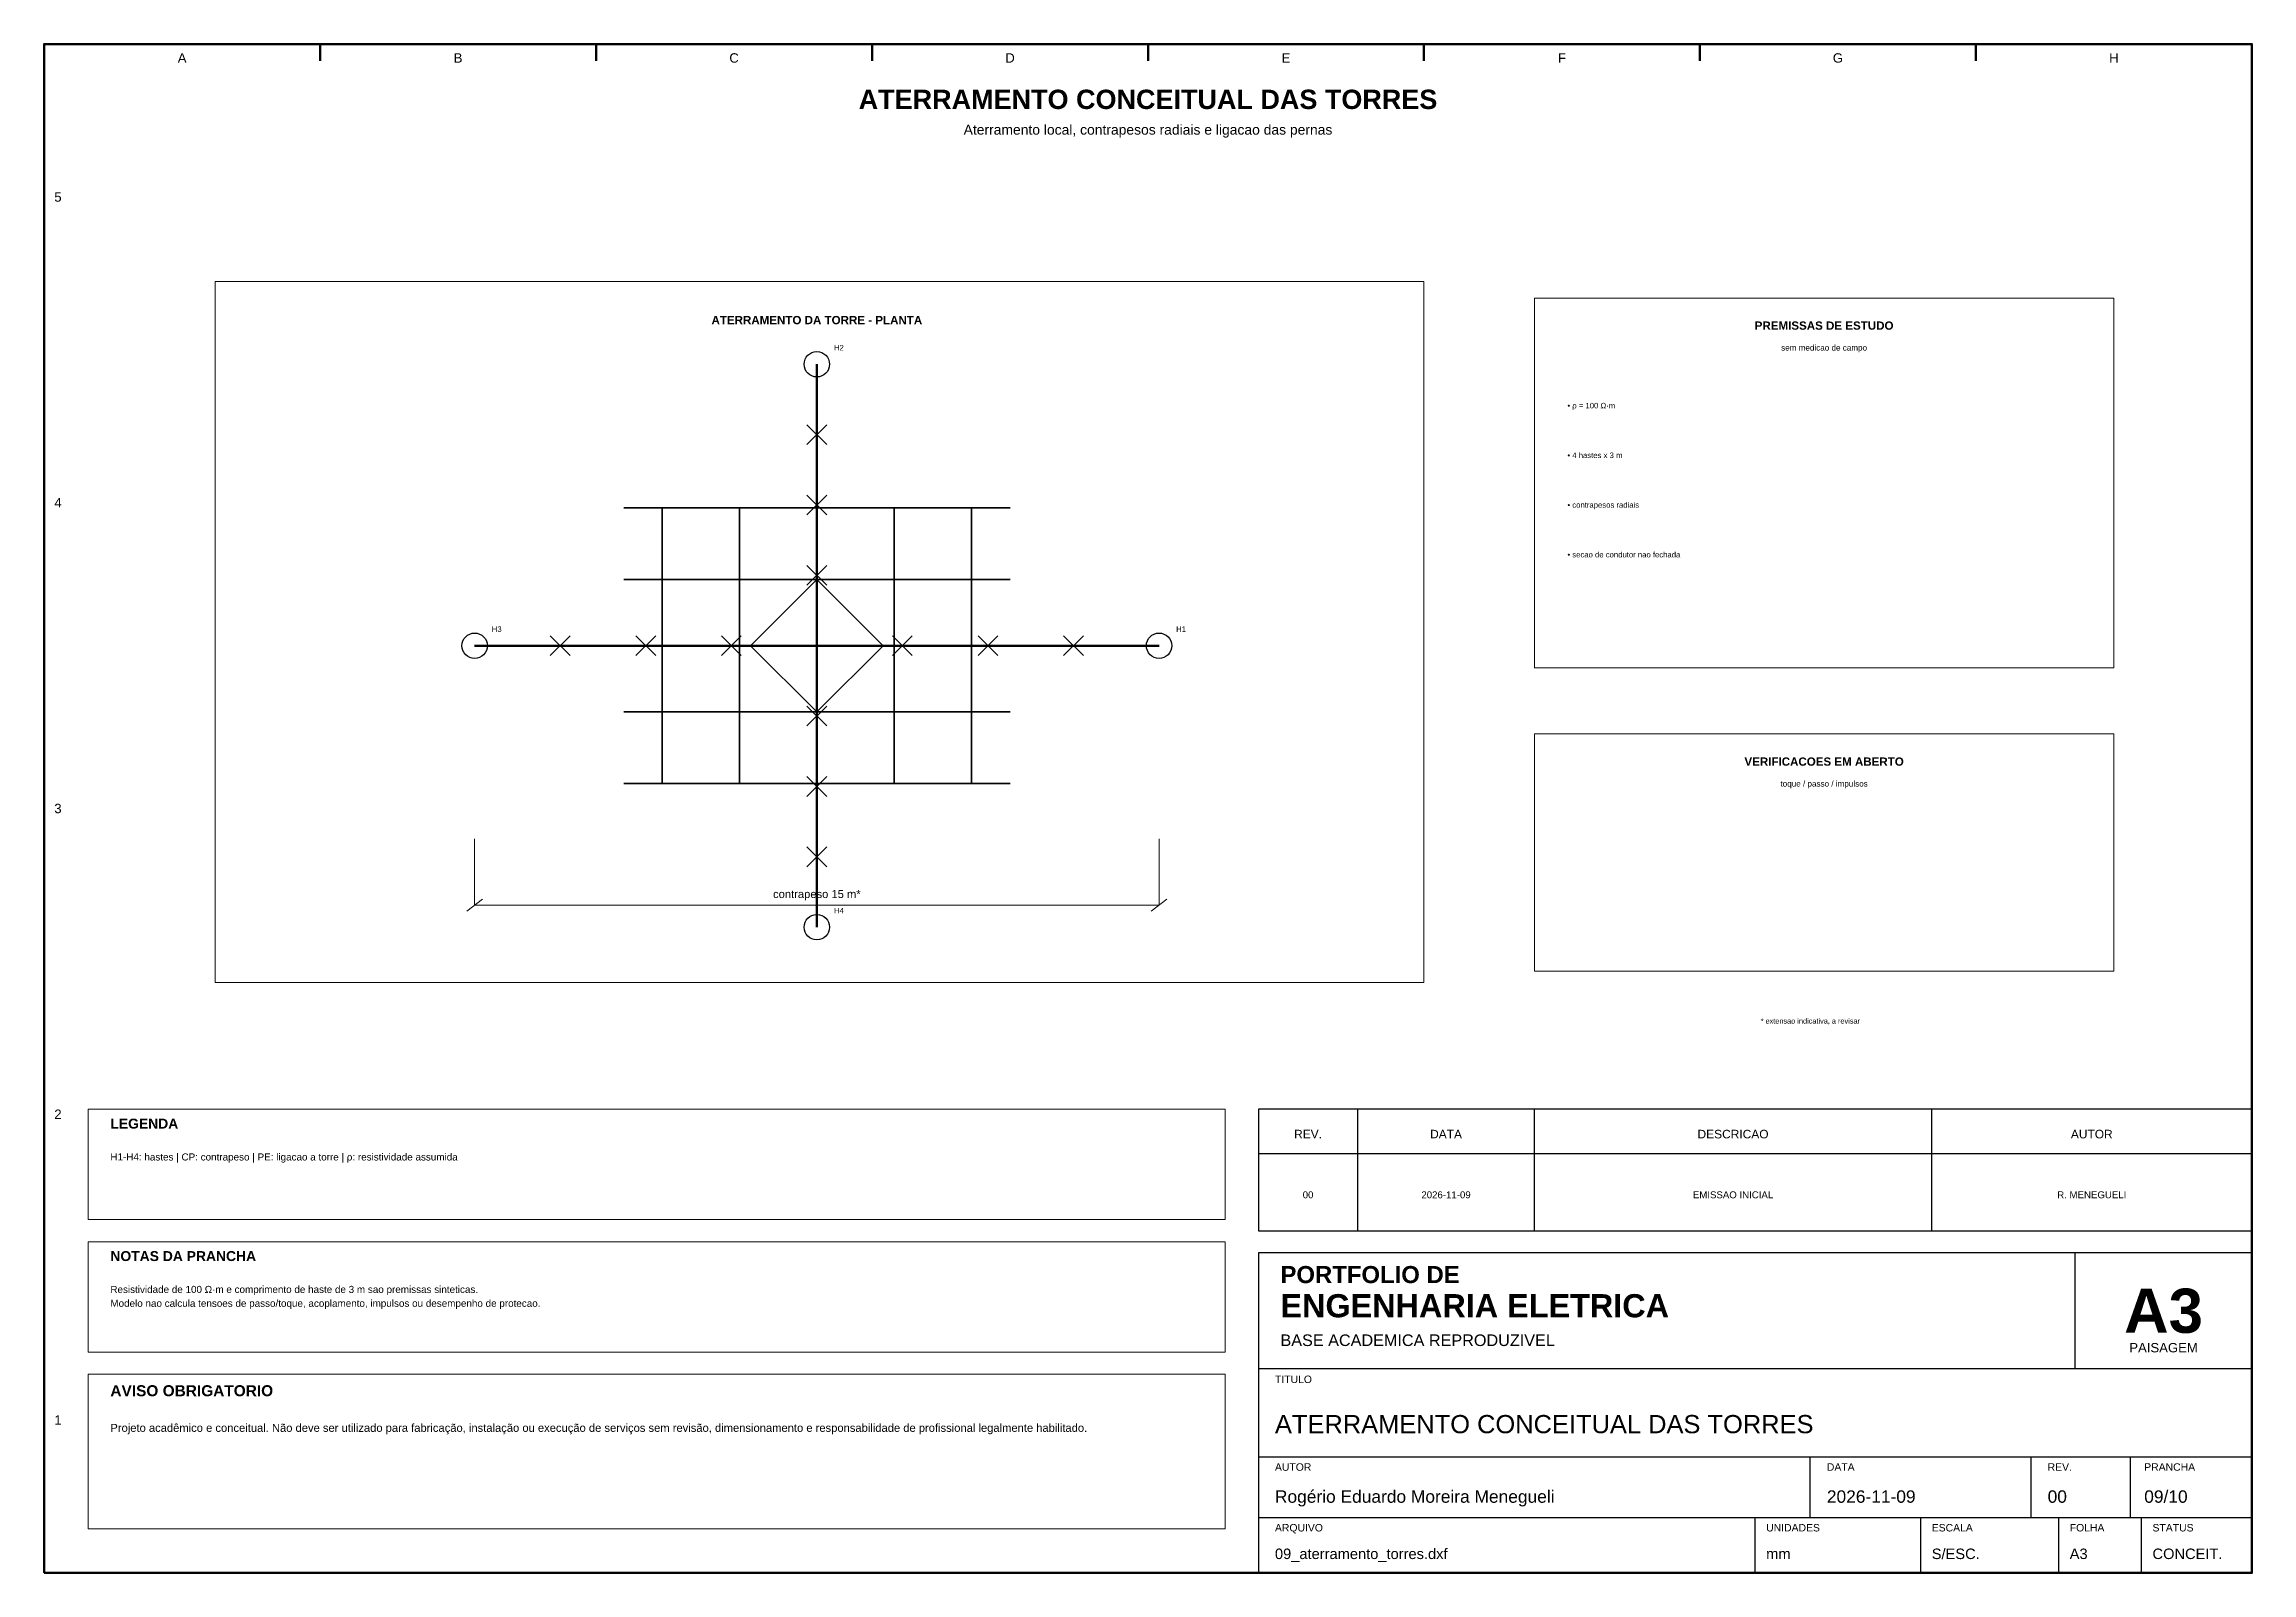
# Model space of a CAD drawing. Header units: millimetres. Extents: x 10 to 410, y 10 to 287.
import ezdxf
from ezdxf.enums import TextEntityAlignment as Align

# ---------------------------------------------------------------- set-up
doc = ezdxf.new("R2010")
doc.units = ezdxf.units.MM
for name, color, linetype, lineweight in [('00_MOLDURA', 7, 'CONTINUOUS', 50), ('01_CARIMBO', 7, 'CONTINUOUS', 25), ('02_TEXTO', 7, 'CONTINUOUS', 18), ('03_COTAS', 5, 'CONTINUOUS', 18), ('04_EQUIPAMENTOS', 250, 'CONTINUOUS', 35), ('07_INSTRUMENTACAO', 202, 'CONTINUOUS', 25), ('08_CABOS', 160, 'CONTINUOUS', 35), ('11_ARQUITETURA', 8, 'CONTINUOUS', 18), ('12_LEGENDA', 7, 'CONTINUOUS', 18), ('13_NOTAS', 7, 'CONTINUOUS', 18)]:
    doc.layers.add(name, color=color, linetype=linetype, lineweight=lineweight)
doc.styles.add('PORTFOLIO_TEXTO', font='arial.ttf')
doc.styles.add('PORTFOLIO_TITULO', font='arialbd.ttf', dxfattribs={"width": 0.92})

# ---------------------------------------------------------------- blocks, each defined once
blk = doc.blocks.new('CARIMBO_A3')
at = {"layer": '01_CARIMBO'}
for p, q in [((148, 37), (148, 58)), ((0, 37), (180, 37)), ((0, 21), (180, 21)), ((100, 10), (100, 21)), ((140, 10), (140, 21)), ((158, 10), (158, 21)), ((0, 10), (180, 10)), ((90, 0), (90, 10)), ((120, 0), (120, 10)), ((145, 0), (145, 10)), ((160, 0), (160, 10))]:
    blk.add_line(p, q, dxfattribs=at)
blk.add_lwpolyline([(0, 0), (180, 0), (180, 58), (0, 58)], close=True, dxfattribs=at)
at = {"layer": '01_CARIMBO', "style": 'PORTFOLIO_TEXTO'}
for s, p in [('TITULO', (3, 34.4)), ('AUTOR', (3, 18.5)), ('DATA', (103, 18.5)), ('REV.', (143, 18.5)), ('PRANCHA', (160.5, 18.5)), ('ARQUIVO', (3, 7.5)), ('UNIDADES', (92, 7.5)), ('ESCALA', (122, 7.5)), ('FOLHA', (147, 7.5)), ('STATUS', (162, 7.5))]:
    blk.add_text(s, height=1.35, dxfattribs=at).set_placement(p)
at = {"layer": '02_TEXTO'}
for s, height, style, p in [('PORTFOLIO DE', 3.1, 'PORTFOLIO_TITULO', (4, 52.5)), ('ENGENHARIA ELETRICA', 4.2, 'PORTFOLIO_TITULO', (4, 46.3)), ('BASE ACADEMICA REPRODUZIVEL', 2.1, 'PORTFOLIO_TEXTO', (4, 41.1))]:
    blk.add_text(s, height=height, dxfattribs=dict(at, style=style)).set_placement(p)
for s, height, style, p in [('A3', 8, 'PORTFOLIO_TITULO', (164, 47.5)), ('PAISAGEM', 1.7, 'PORTFOLIO_TEXTO', (164, 40.8))]:
    blk.add_text(s, height=height, dxfattribs=dict(at, style=style)).set_placement(p, align=Align.MIDDLE_CENTER)
at = {"layer": '02_TEXTO', "style": 'PORTFOLIO_TEXTO'}
for tag, p, height in [('TITULO', (3, 25.3), 3.3), ('AUTOR', (3, 12.7), 2.25), ('DATA', (103, 12.7), 2.25), ('REVISAO', (143, 12.7), 2.25), ('PRANCHA', (160.5, 12.7), 2.25), ('ARQUIVO', (3, 2.5), 1.9), ('UNIDADES', (92, 2.5), 1.9), ('ESCALA', (122, 2.5), 1.9), ('FOLHA', (147, 2.5), 1.9), ('STATUS', (162, 2.5), 1.9)]:
    blk.add_attdef(tag, p, '', height=height, dxfattribs=at)

msp = doc.modelspace()

# ---------------------------------------------------------------- linework, layer by layer
at = {"layer": '00_MOLDURA'}
for p, q in [((60, 287), (60, 284)), ((110, 287), (110, 284)), ((160, 287), (160, 284)), ((210, 287), (210, 284)), ((260, 287), (260, 284)), ((310, 287), (310, 284)), ((360, 287), (360, 284))]:
    msp.add_line(p, q, dxfattribs=at)
msp.add_lwpolyline([(10, 10), (410, 10), (410, 287), (10, 287)], close=True, dxfattribs=at)
at = {"layer": '01_CARIMBO'}
for p, q in [((248, 72), (248, 94)), ((280, 72), (280, 94)), ((352, 72), (352, 94)), ((230, 86), (410, 86))]:
    msp.add_line(p, q, dxfattribs=at)
msp.add_lwpolyline([(230, 72), (410, 72), (410, 94), (230, 94)], close=True, dxfattribs=at)
at = {"layer": '03_COTAS'}
for p, q in [((88, 143), (88, 131)), ((212, 143), (212, 131)), ((86.6, 129.9), (89.4, 132.1)), ((210.6, 129.9), (213.4, 132.1)), ((88, 131), (212, 131))]:
    msp.add_line(p, q, dxfattribs=at)
at = {"layer": '04_EQUIPAMENTOS'}
msp.add_lwpolyline([(150, 190), (162, 178), (150, 166), (138, 178)], close=True, dxfattribs=at)
at = {"layer": '07_INSTRUMENTACAO'}
for centre in [(150, 229), (88, 178), (212, 178), (150, 127)]:
    msp.add_circle(centre, 2.3, dxfattribs=at)
at = {"layer": '08_CABOS', "lineweight": 60}
for q in [(150, 229), (88, 178), (212, 178), (150, 127)]:
    msp.add_line((150, 178), q, dxfattribs=at)
at = {"layer": '08_CABOS'}
for p, q in [((148.2, 214.45), (151.8, 218.05)), ((148.2, 218.05), (151.8, 214.45)), ((148.2, 201.7), (151.8, 205.3)), ((148.2, 205.3), (151.8, 201.7)), ((148.2, 188.95), (151.8, 192.55)), ((148.2, 192.55), (151.8, 188.95)), ((101.7, 176.2), (105.3, 179.8)), ((101.7, 179.8), (105.3, 176.2)), ((117.2, 176.2), (120.8, 179.8)), ((117.2, 179.8), (120.8, 176.2)), ((132.7, 176.2), (136.3, 179.8)), ((132.7, 179.8), (136.3, 176.2)), ((163.7, 176.2), (167.3, 179.8)), ((163.7, 179.8), (167.3, 176.2)), ((179.2, 176.2), (182.8, 179.8)), ((179.2, 179.8), (182.8, 176.2)), ((194.7, 176.2), (198.3, 179.8)), ((194.7, 179.8), (198.3, 176.2)), ((148.2, 163.45), (151.8, 167.05)), ((148.2, 167.05), (151.8, 163.45)), ((148.2, 150.7), (151.8, 154.3)), ((148.2, 154.3), (151.8, 150.7)), ((148.2, 137.95), (151.8, 141.55)), ((148.2, 141.55), (151.8, 137.95))]:
    msp.add_line(p, q, dxfattribs=at)
at = {"layer": '08_CABOS', "lineweight": 35}
for p, q in [((115, 203), (185, 203)), ((122, 153), (122, 203)), ((136, 153), (136, 203)), ((150, 153), (150, 203)), ((164, 153), (164, 203)), ((178, 153), (178, 203)), ((115, 190), (185, 190)), ((115, 178), (185, 178)), ((115, 166), (185, 166)), ((115, 153), (185, 153))]:
    msp.add_line(p, q, dxfattribs=at)
at = {"layer": '11_ARQUITETURA'}
for points in [[(41, 117), (260, 117), (260, 244), (41, 244)], [(280, 174), (385, 174), (385, 241), (280, 241)], [(280, 119), (385, 119), (385, 162), (280, 162)]]:
    msp.add_lwpolyline(points, close=True, dxfattribs=at)
at = {"layer": '12_LEGENDA'}
msp.add_lwpolyline([(18, 74), (224, 74), (224, 94), (18, 94)], close=True, dxfattribs=at)
at = {"layer": '13_NOTAS'}
for points in [[(18, 50), (224, 50), (224, 70), (18, 70)], [(18, 18), (224, 18), (224, 46), (18, 46)]]:
    msp.add_lwpolyline(points, close=True, dxfattribs=at)

# ---------------------------------------------------------------- block references
at = {"layer": '01_CARIMBO'}
msp.add_blockref('CARIMBO_A3', (230, 10), dxfattribs=at).add_auto_attribs({'TITULO': 'ATERRAMENTO CONCEITUAL DAS TORRES', 'AUTOR': 'Rogério Eduardo Moreira Menegueli', 'DATA': '2026-11-09', 'REVISAO': '00', 'PRANCHA': '09/10', 'ARQUIVO': '09_aterramento_torres.dxf', 'UNIDADES': 'mm', 'ESCALA': 'S/ESC.', 'FOLHA': 'A3', 'STATUS': 'CONCEIT.'})

# ---------------------------------------------------------------- texts
at = {"layer": '00_MOLDURA', "style": 'PORTFOLIO_TEXTO'}
for s, p in [('A', (35, 284.5)), ('B', (85, 284.5)), ('C', (135, 284.5)), ('D', (185, 284.5)), ('E', (235, 284.5)), ('F', (285, 284.5)), ('G', (335, 284.5)), ('H', (385, 284.5)), ('5', (12.5, 259.3)), ('4', (12.5, 203.9)), ('3', (12.5, 148.5)), ('2', (12.5, 93.1)), ('1', (12.5, 37.7))]:
    msp.add_text(s, height=1.7, dxfattribs=at).set_placement(p, align=Align.MIDDLE_CENTER)
at = {"layer": '01_CARIMBO', "style": 'PORTFOLIO_TEXTO'}
for s, p in [('REV.', (239, 89.5)), ('DATA', (264, 89.5)), ('DESCRICAO', (316, 89.5)), ('AUTOR', (381, 89.5))]:
    msp.add_text(s, height=1.55, dxfattribs=at).set_placement(p, align=Align.MIDDLE_CENTER)
at = {"layer": '02_TEXTO'}
for s, height, style, p in [('ATERRAMENTO CONCEITUAL DAS TORRES', 3.5, 'PORTFOLIO_TITULO', (210, 277)), ('Aterramento local, contrapesos radiais e ligacao das pernas', 1.8, 'PORTFOLIO_TEXTO', (210, 271.5)), ('sem medicao de campo', 1.05, 'PORTFOLIO_TEXTO', (332.5, 232)), ('toque / passo / impulsos', 1.05, 'PORTFOLIO_TEXTO', (332.5, 153)), ('00', 1.25, 'PORTFOLIO_TEXTO', (239, 78.5)), ('2026-11-09', 1.25, 'PORTFOLIO_TEXTO', (264, 78.5)), ('EMISSAO INICIAL', 1.25, 'PORTFOLIO_TEXTO', (316, 78.5)), ('R. MENEGUELI', 1.25, 'PORTFOLIO_TEXTO', (381, 78.5))]:
    msp.add_text(s, height=height, dxfattribs=dict(at, style=style)).set_placement(p, align=Align.MIDDLE_CENTER)
at = {"layer": '02_TEXTO', "style": 'PORTFOLIO_TEXTO'}
for s, p in [('• ρ = 100 Ω·m', (286, 221)), ('• 4 hastes x 3 m', (286, 212)), ('• contrapesos radiais', (286, 203)), ('• secao de condutor nao fechada', (286, 194))]:
    msp.add_text(s, height=1, dxfattribs=at).set_placement(p)
at = {"layer": '03_COTAS', "style": 'PORTFOLIO_TEXTO'}
msp.add_text('contrapeso 15 m*', height=1.45, dxfattribs=at).set_placement((150, 133), align=Align.MIDDLE_CENTER)
at = {"layer": '07_INSTRUMENTACAO', "style": 'PORTFOLIO_TEXTO'}
for s, p in [('H2', (154, 232)), ('H3', (92, 181)), ('H1', (216, 181)), ('H4', (154, 130))]:
    msp.add_text(s, height=1, dxfattribs=at).set_placement(p, align=Align.MIDDLE_CENTER)
at = {"layer": '11_ARQUITETURA', "style": 'PORTFOLIO_TITULO'}
for s, p in [('ATERRAMENTO DA TORRE - PLANTA', (150, 237)), ('PREMISSAS DE ESTUDO', (332.5, 236)), ('VERIFICACOES EM ABERTO', (332.5, 157))]:
    msp.add_text(s, height=1.5, dxfattribs=at).set_placement(p, align=Align.MIDDLE_CENTER)
at = {"layer": '12_LEGENDA', "style": 'PORTFOLIO_TITULO'}
msp.add_text('LEGENDA', height=1.8, dxfattribs=at).set_placement((22, 90.5))
at = {"layer": '12_LEGENDA', "insert": (22, 86), "char_height": 1.28, "width": 198, "attachment_point": 1, "line_spacing_factor": 1.18, "style": 'PORTFOLIO_TEXTO'}
msp.add_mtext('H1-H4: hastes | CP: contrapeso | PE: ligacao a torre | ρ: resistividade assumida', dxfattribs=at)
at = {"layer": '13_NOTAS', "style": 'PORTFOLIO_TEXTO'}
msp.add_text('* extensao indicativa, a revisar', height=0.95, dxfattribs=at).set_placement((330, 110), align=Align.MIDDLE_CENTER)
at = {"layer": '13_NOTAS', "style": 'PORTFOLIO_TITULO'}
for s, height, p in [('NOTAS DA PRANCHA', 1.8, (22, 66.5)), ('AVISO OBRIGATORIO', 2, (22, 42))]:
    msp.add_text(s, height=height, dxfattribs=at).set_placement(p)
at = {"layer": '13_NOTAS', "width": 198, "attachment_point": 1, "line_spacing_factor": 1.18, "style": 'PORTFOLIO_TEXTO'}
for s, insert, char_height in [('Resistividade de 100 Ω·m e comprimento de haste de 3 m sao premissas sinteticas.\\PModelo nao calcula tensoes de passo/toque, acoplamento, impulsos ou desempenho de protecao.', (22, 62), 1.28), ('Projeto acadêmico e conceitual. Não deve ser utilizado para fabricação, instalação ou execução de serviços sem revisão, dimensionamento e responsabilidade de profissional legalmente habilitado.', (22, 37), 1.45)]:
    msp.add_mtext(s, dxfattribs=dict(at, insert=insert, char_height=char_height))

doc.saveas('drawing.dxf')
